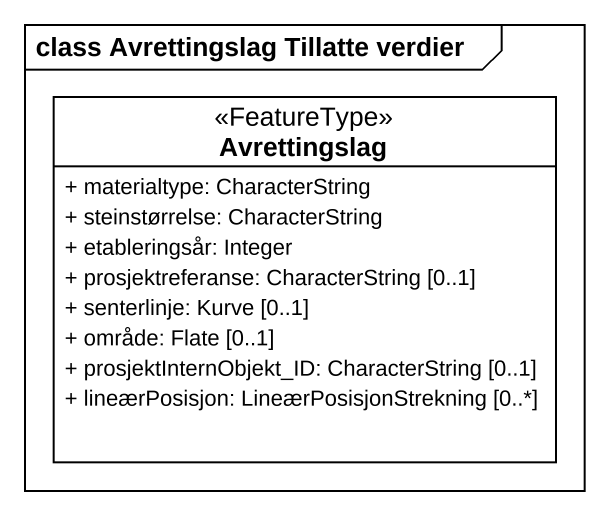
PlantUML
@startuml
mainframe class Avrettingslag Tillatte verdier
hide circle
hide empty members
skinparam classAttributeIconSize 0
class Avrettingslag <<FeatureType>> {
  + materialtype: CharacterString
  + steinstørrelse: CharacterString
  + etableringsår: Integer
  + prosjektreferanse: CharacterString [0..1]
  + senterlinje: Kurve [0..1]
  + område: Flate [0..1]
  + prosjektInternObjekt_ID: CharacterString [0..1]
  + lineærPosisjon: LineærPosisjonStrekning [0..*]
}
@enduml
